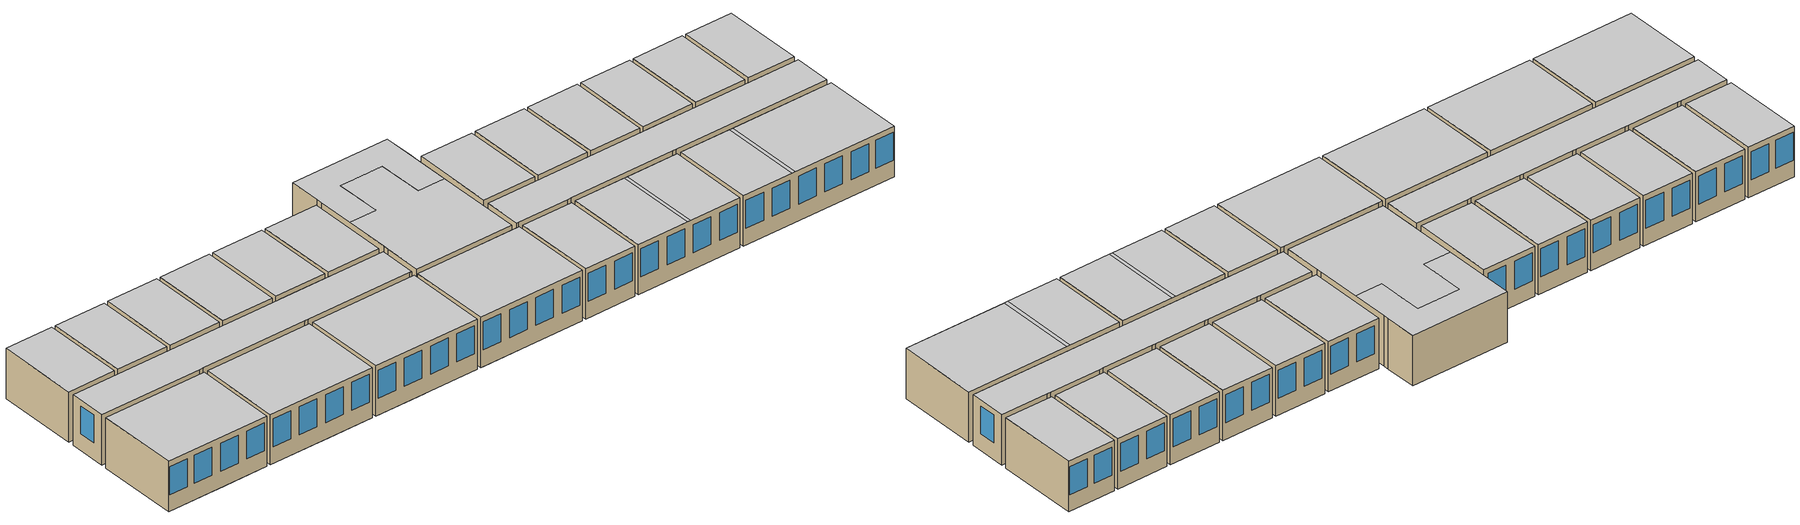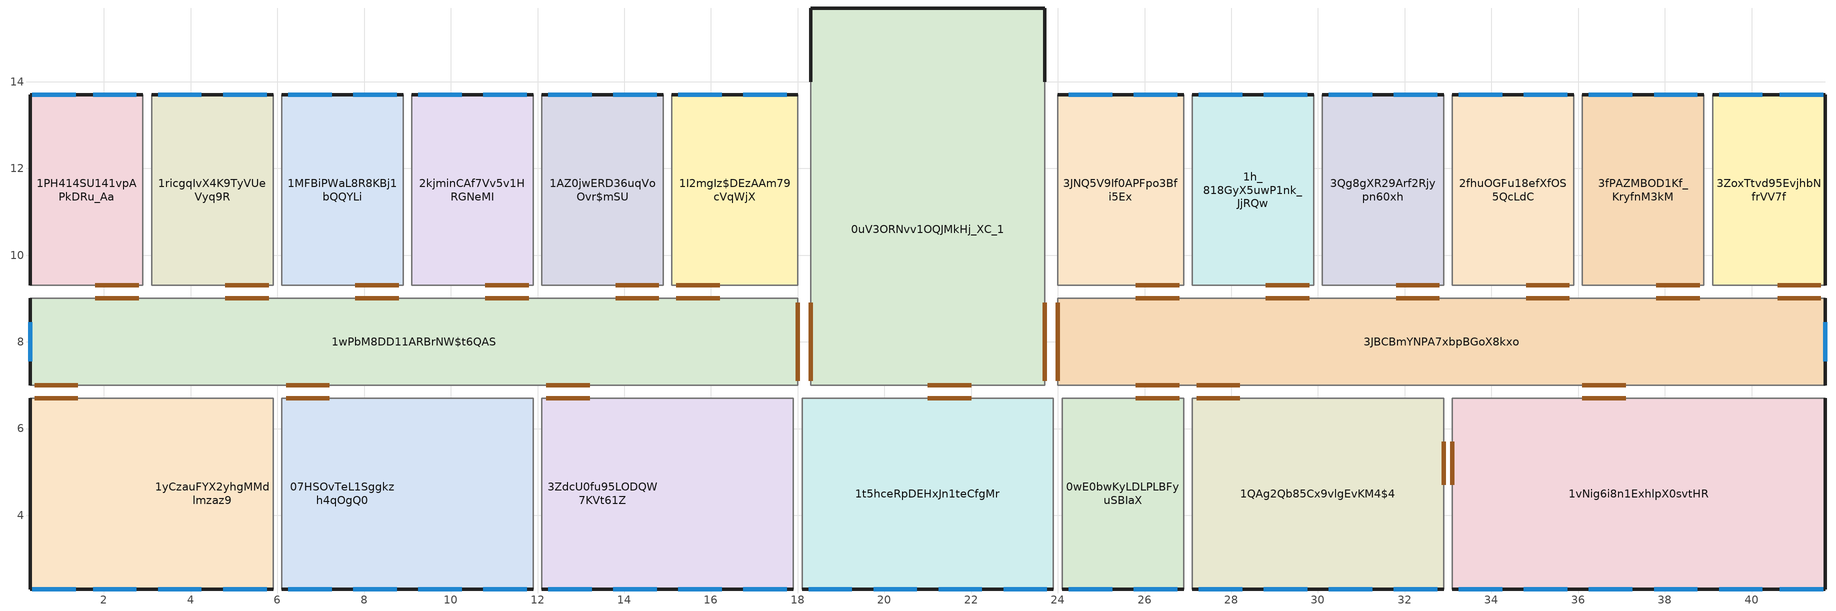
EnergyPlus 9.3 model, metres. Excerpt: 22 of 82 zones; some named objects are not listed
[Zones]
1yCzauFYX2yhgMMdlmzaz9
 floor to 2$ShtOrYz0XPTGA1H8rO5z (BS Interior Floor): 2.9,6.7 2.9,2.3 0.3,2.3 0.3,6.7 z3
 floor adiabatic (BS Interior Floor): 3.1,6.7 3.1,2.3 2.9,2.3 2.9,6.7 z3
 floor to 09WsbmJJv6TgaWqeocPstf (BS Interior Floor): 5.9,6.7 5.9,2.3 3.1,2.3 3.1,6.7 z3
 wall outside (BS Exterior Wall): 0.3,6.7 0.3,2.3 5.9,2.3 z3:5.7
 wall to 07HSOvTeL1Sggkzh4qOgQ0 (BS Interior Wall): 5.9,2.3 5.9,6.7 z3:5.7
 wall to 1wPbM8DD11ARBrNW$t6QAS (BS Interior Wall): 5.9,6.7 0.3,6.7 z3:5.7
 window (BS Exterior Window): 0.35,2.3 1.35,2.3 / 1.75,2.3 2.75,2.3 / 3.25,2.3 4.25,2.3 / 4.75,2.3 5.75,2.3 z3.9:5.4
 door inside (BS Door): 1.4,6.7 0.4,6.7 z3:5.1
 ceiling to 3SilIt6cbFwv1YiQQHAlFE (BS Ceiling): 5.9,2.3 5.9,6.7 0.3,6.7 0.3,2.3 z5.7
1wPbM8DD11ARBrNW$t6QAS
 floor to 26YnHL8MX1E9g1t5f9XqW_ (BS Interior Floor): 18,9 18,7 0.3,7 0.3,9 z3
 wall outside (BS Exterior Wall): 0.3,9 0.3,7 z3:5.7
 wall adiabatic (BS Interior Wall): 17.9,7 18,7 / 11.9,7 12.1,7 / 5.9,7 6.1,7 / 3.1,9 2.9,9 / 6.1,9 5.9,9 / 9.1,9 8.9,9 / 12.1,9 11.9,9 / 15.1,9 14.9,9 z3:5.7
 wall to 3ZdcU0fu95LODQW7KVt61Z (BS Interior Wall): 12.1,7 17.9,7 z3:5.7
 wall to 07HSOvTeL1Sggkzh4qOgQ0 (BS Interior Wall): 6.1,7 11.9,7 z3:5.7
 wall to 0uV3ORNvv1OQJMkHj_XC_1 (BS Interior Wall): 18,7 18,9 z3:5.7
 wall to 1PH414SU141vpAPkDRu_Aa (BS Interior Wall): 2.9,9 0.3,9 z3:5.7
 wall to 1ricgqIvX4K9TyVUeVyq9R (BS Interior Wall): 5.9,9 3.1,9 z3:5.7
 wall to 1MFBiPWaL8R8KBj1bQQYLi (BS Interior Wall): 8.9,9 6.1,9 z3:5.7
 wall to 2kjminCAf7Vv5v1HRGNeMI (BS Interior Wall): 11.9,9 9.1,9 z3:5.7
 wall to 1AZ0jwERD36uqVoOvr$mSU (BS Interior Wall): 14.9,9 12.1,9 z3:5.7
 wall to 1I2mgIz$DEzAAm79cVqWjX (BS Interior Wall): 18,9 15.1,9 z3:5.7
 window (BS Exterior Window): 0.3,8.45 0.3,7.55 z3.9:5.4
 door inside (BS Door): 2.8,9 1.8,9 / 11.8,9 10.8,9 / 8.8,9 7.8,9 / 5.8,9 4.8,9 / 14.8,9 13.8,9 / 16.2,9 15.2,9 / 12.2,7 13.2,7 / 6.2,7 7.2,7 / 0.4,7 1.4,7 / 18,7.1 18,8.9 z3:5.1
 ceiling to 2IC4FluFT2X9uPjtvP98su (BS Ceiling): 18,7 18,9 0.3,9 0.3,7 z5.7
07HSOvTeL1Sggkzh4qOgQ0
 floor to 09WsbmJJv6TgaWqeocPstf (BS Interior Floor): 8.9,6.7 8.9,2.3 6.1,2.3 6.1,6.7 z3
 floor adiabatic (BS Interior Floor): 9.1,6.7 9.1,2.3 8.9,2.3 8.9,6.7 z3
 floor to 3UMvCGGJzBQvwT9cleEubf (BS Interior Floor): 11.9,6.7 11.9,2.3 9.1,2.3 9.1,6.7 z3
 wall outside (BS Exterior Wall): 6.1,2.3 11.9,2.3 z3:5.7
 wall to 3ZdcU0fu95LODQW7KVt61Z (BS Interior Wall): 11.9,2.3 11.9,6.7 z3:5.7
 window (BS Exterior Window): 6.25,2.3 7.25,2.3 / 7.75,2.3 8.75,2.3 / 9.25,2.3 10.25,2.3 / 10.75,2.3 11.75,2.3 z3.9:5.4
 door inside (BS Door): 7.2,6.7 6.2,6.7 z3:5.1
 ceiling to 1IoqFgKdX51QguHRmQ8qxt (BS Ceiling): 11.9,2.3 11.9,6.7 6.1,6.7 6.1,2.3 z5.7
1PH414SU141vpAPkDRu_Aa
 floor to 24G0B2UenAqgakIuZtbaoK (BS Interior Floor): 2.9,13.7 2.9,9.3 0.3,9.3 0.3,13.7 z3
 wall outside (BS Exterior Wall): 2.9,13.7 0.3,13.7 0.3,9.3 z3:5.7
 wall to 1ricgqIvX4K9TyVUeVyq9R (BS Interior Wall): 2.9,9.3 2.9,13.7 z3:5.7
 window (BS Exterior Window): 1.35,13.7 0.35,13.7 / 2.75,13.7 1.75,13.7 z3.9:5.4
 door inside (BS Door): 1.8,9.3 2.8,9.3 z3:5.1
 ceiling to 2FhzDa8ATEcgr10Unv9afb (BS Ceiling): 2.9,9.3 2.9,13.7 0.3,13.7 0.3,9.3 z5.7
3ZdcU0fu95LODQW7KVt61Z
 floor to 1gYSpsiMz07v0rntM8bwQn (BS Interior Floor): 17.9,6.7 17.9,2.3 15.1,2.3 15.1,6.7 z3
 floor adiabatic (BS Interior Floor): 15.1,6.7 15.1,2.3 14.9,2.3 14.9,6.7 z3
 floor to 3UMvCGGJzBQvwT9cleEubf (BS Interior Floor): 14.9,6.7 14.9,2.3 12.1,2.3 12.1,6.7 z3
 wall outside (BS Exterior Wall): 12.1,2.3 17.9,2.3 z3:5.7
 wall to 1t5hceRpDEHxJn1teCfgMr (BS Interior Wall): 17.9,2.3 17.9,6.7 z3:5.7
 window (BS Exterior Window): 12.25,2.3 13.25,2.3 / 13.75,2.3 14.75,2.3 / 15.25,2.3 16.25,2.3 / 16.75,2.3 17.75,2.3 z3.9:5.4
 door inside (BS Door): 13.2,6.7 12.2,6.7 z3:5.1
 ceiling to 1Yw4xiDh55iAkB2P7t$9Xy (BS Ceiling): 17.9,2.3 17.9,6.7 12.1,6.7 12.1,2.3 z5.7
1I2mgIz$DEzAAm79cVqWjX
 floor to 3y8q8HIInEbPJU0A6f2a_u (BS Interior Floor): 18,13.7 18,9.3 15.1,9.3 15.1,13.7 z3
 wall outside (BS Exterior Wall): 18,13.7 15.1,13.7 z3:5.7
 wall to 1AZ0jwERD36uqVoOvr$mSU (BS Interior Wall): 15.1,13.7 15.1,9.3 z3:5.7
 wall to 0uV3ORNvv1OQJMkHj_XC_1 (BS Interior Wall): 18,9.3 18,13.7 z3:5.7
 window (BS Exterior Window): 17.75,13.7 16.75,13.7 / 16.25,13.7 15.25,13.7 z3.9:5.4
 door inside (BS Door): 15.2,9.3 16.2,9.3 z3:5.1
 ceiling to 1cBJp3OVT1CAgwPs6fZYFF (BS Ceiling): 18,9.3 18,13.7 15.1,13.7 15.1,9.3 z5.7
1t5hceRpDEHxJn1teCfgMr
 floor adiabatic (BS Interior Floor): 18.3,6.7 18.3,2.3 18.1,2.3 18.1,6.7 z3; 23.9,6.7 23.9,2.3 23.7,2.3 23.7,6.7 z3
 floor to 17EsaK5fzDkRX6$zLq3X7d (BS Interior Floor): 23.7,6.7 23.7,2.3 18.3,2.3 18.3,6.7 z3
 wall outside (BS Exterior Wall): 18.1,2.3 23.9,2.3 z3:5.7
 wall to 0wE0bwKyLDLPLBFyuSBIaX (BS Interior Wall): 23.9,2.3 23.9,6.7 z3:5.7
 wall adiabatic (BS Interior Wall): 18.3,6.7 18.1,6.7 / 23.9,6.7 23.7,6.7 z3:5.7
 wall to 0uV3ORNvv1OQJMkHj_XC_1 (BS Interior Wall): 23.7,6.7 18.3,6.7 z3:5.7
 window (BS Exterior Window): 22.75,2.3 23.75,2.3 / 21.25,2.3 22.25,2.3 / 19.75,2.3 20.75,2.3 / 18.25,2.3 19.25,2.3 z3.9:5.4
 door inside (BS Door): 22,6.7 21,6.7 z3:5.1
 ceiling to 0nsxZyCxvDQwW_a_71hTk3 (BS Ceiling): 23.9,2.3 23.9,6.7 18.1,6.7 18.1,2.3 z5.7
1ricgqIvX4K9TyVUeVyq9R
 floor to 24G0B2UenAqgakIuZtbaoK (BS Interior Floor): 5.9,13.7 5.9,9.3 3.1,9.3 3.1,13.7 z3
 wall outside (BS Exterior Wall): 5.9,13.7 3.1,13.7 z3:5.7
 wall to 1MFBiPWaL8R8KBj1bQQYLi (BS Interior Wall): 5.9,9.3 5.9,13.7 z3:5.7
 window (BS Exterior Window): 5.75,13.7 4.75,13.7 / 4.25,13.7 3.25,13.7 z3.9:5.4
 door inside (BS Door): 4.8,9.3 5.8,9.3 z3:5.1
 ceiling to 31UkFzitLEHOSnwtWS5CFb (BS Ceiling): 5.9,9.3 5.9,13.7 3.1,13.7 3.1,9.3 z5.7
3JBCBmYNPA7xbpBGoX8kxo
 floor to 1Z$w3$N_13YffCqXVBoBCa (BS Interior Floor): 41.7,9 41.7,7 24,7 24,9 z3
 wall outside (BS Exterior Wall): 41.7,7 41.7,9 z3:5.7
 wall to 1vNig6i8n1ExhlpX0svtHR (BS Interior Wall): 33.1,7 41.7,7 z3:5.7
 wall adiabatic (BS Interior Wall): 32.9,7 33.1,7 / 26.9,7 27.1,7 / 24,7 24.1,7 / 27.1,9 26.9,9 / 30.1,9 29.9,9 / 33.1,9 32.9,9 / 36.1,9 35.9,9 / 39.1,9 38.9,9 z3:5.7
 wall to 1QAg2Qb85Cx9vlgEvKM4$4 (BS Interior Wall): 27.1,7 32.9,7 z3:5.7
 wall to 0wE0bwKyLDLPLBFyuSBIaX (BS Interior Wall): 24.1,7 26.9,7 z3:5.7
 wall to 3JNQ5V9If0APFpo3Bfi5Ex (BS Interior Wall): 26.9,9 24,9 z3:5.7
 wall to 1h_818GyX5uwP1nk_JjRQw (BS Interior Wall): 29.9,9 27.1,9 z3:5.7
 wall to 3Qg8gXR29Arf2Rjypn60xh (BS Interior Wall): 32.9,9 30.1,9 z3:5.7
 wall to 2fhuOGFu18efXfOS5QcLdC (BS Interior Wall): 35.9,9 33.1,9 z3:5.7
 wall to 3fPAZMBOD1Kf_KryfnM3kM (BS Interior Wall): 38.9,9 36.1,9 z3:5.7
 wall to 3ZoxTtvd95EvjhbNfrVV7f (BS Interior Wall): 41.7,9 39.1,9 z3:5.7
 wall to 0uV3ORNvv1OQJMkHj_XC_1 (BS Interior Wall): 24,9 24,7 z3:5.7
 window (BS Exterior Window): 41.7,7.55 41.7,8.45 z3.9:5.4
 door inside (BS Door): 25.8,7 26.8,7 / 36.1,7 37.1,7 / 27.2,7 28.2,7 / 26.8,9 25.8,9 / 29.8,9 28.8,9 / 32.8,9 31.8,9 / 35.8,9 34.8,9 / 38.8,9 37.8,9 / 41.6,9 40.6,9 / 24,8.9 24,7.1 z3:5.1
 ceiling to 1RgSxOpiv9DwlDna8KfIOL (BS Ceiling): 41.7,7 41.7,9 24,9 24,7 z5.7
1AZ0jwERD36uqVoOvr$mSU
 floor to 3H_ATePCb6Lw5KagDN$ms5 (BS Interior Floor): 14.9,13.7 14.9,9.3 12.1,9.3 12.1,13.7 z3
 wall outside (BS Exterior Wall): 14.9,13.7 12.1,13.7 z3:5.7
 wall to 2kjminCAf7Vv5v1HRGNeMI (BS Interior Wall): 12.1,13.7 12.1,9.3 z3:5.7
 window (BS Exterior Window): 14.75,13.7 13.75,13.7 / 13.25,13.7 12.25,13.7 z3.9:5.4
 door inside (BS Door): 13.8,9.3 14.8,9.3 z3:5.1
 ceiling to 09vtsLytP16xC9t4NbLTSh (BS Ceiling): 14.9,9.3 14.9,13.7 12.1,13.7 12.1,9.3 z5.7
3JNQ5V9If0APFpo3Bfi5Ex
 floor to 0RMroonC1AXh6EjqN_8CcK (BS Interior Floor): 26.9,13.7 26.9,9.3 24,9.3 24,13.7 z3
 wall outside (BS Exterior Wall): 26.9,13.7 24,13.7 z3:5.7
 wall to 1h_818GyX5uwP1nk_JjRQw (BS Interior Wall): 26.9,9.3 26.9,13.7 z3:5.7
 wall to 0uV3ORNvv1OQJMkHj_XC_1 (BS Interior Wall): 24,13.7 24,9.3 z3:5.7
 window (BS Exterior Window): 25.25,13.7 24.25,13.7 / 26.75,13.7 25.75,13.7 z3.9:5.4
 door inside (BS Door): 25.8,9.3 26.8,9.3 z3:5.1
 ceiling to 2v8K5vPMzBg8Li7t7RFZCB (BS Ceiling): 26.9,9.3 26.9,13.7 24,13.7 24,9.3 z5.7
0wE0bwKyLDLPLBFyuSBIaX
 floor to 28YU0QXArFLOXLb8tv7Zx0 (BS Interior Floor): 26.9,6.7 26.9,2.3 24.1,2.3 24.1,6.7 z3
 wall outside (BS Exterior Wall): 24.1,2.3 26.9,2.3 z3:5.7
 wall to 1QAg2Qb85Cx9vlgEvKM4$4 (BS Interior Wall): 26.9,2.3 26.9,6.7 z3:5.7
 window (BS Exterior Window): 25.75,2.3 26.75,2.3 / 24.25,2.3 25.25,2.3 z3.9:5.4
 door inside (BS Door): 26.8,6.7 25.8,6.7 z3:5.1
 ceiling to 00BYmvZ0fFMwGbq0zUqECu (BS Ceiling): 26.9,2.3 26.9,6.7 24.1,6.7 24.1,2.3 z5.7
1MFBiPWaL8R8KBj1bQQYLi
 floor to 3H_ATePCb6Lw5KagDN$ms5 (BS Interior Floor): 8.9,13.7 8.9,9.3 6.1,9.3 6.1,13.7 z3
 wall outside (BS Exterior Wall): 8.9,13.7 6.1,13.7 z3:5.7
 wall to 2kjminCAf7Vv5v1HRGNeMI (BS Interior Wall): 8.9,9.3 8.9,13.7 z3:5.7
 window (BS Exterior Window): 8.75,13.7 7.75,13.7 / 7.25,13.7 6.25,13.7 z3.9:5.4
 door inside (BS Door): 7.8,9.3 8.8,9.3 z3:5.1
 ceiling to 0oUSjcGlDCzO$T8tJeOv_A (BS Ceiling): 8.9,9.3 8.9,13.7 6.1,13.7 6.1,9.3 z5.7
1vNig6i8n1ExhlpX0svtHR
 floor to 2CAVIuJW50sAVRxm59_x_k (BS Interior Floor): 41.7,6.7 41.7,2.3 33.1,2.3 33.1,6.7 z3
 wall outside (BS Exterior Wall): 33.1,2.3 41.7,2.3 41.7,6.7 z3:5.7
 wall to 1QAg2Qb85Cx9vlgEvKM4$4 (BS Interior Wall): 33.1,6.7 33.1,2.3 z3:5.7
 window (BS Exterior Window): 37.75,2.3 38.75,2.3 / 39.25,2.3 40.25,2.3 / 36.25,2.3 37.25,2.3 / 33.25,2.3 34.25,2.3 / 34.75,2.3 35.75,2.3 / 40.65,2.3 41.65,2.3 z3.9:5.4
 door inside (BS Door): 37.1,6.7 36.1,6.7 / 33.1,5.7 33.1,4.7 z3:5.1
 ceiling to 3TMpC4Znj0YebtA_JuyxWr (BS Ceiling): 41.7,2.3 41.7,6.7 36.1,6.7 36.1,2.3 z5.7
 ceiling adiabatic (BS Ceiling): 36.1,2.3 36.1,6.7 35.9,6.7 35.9,2.3 z5.7
 ceiling to 2MEwNANUbC1hd_jr34igr2 (BS Ceiling): 35.9,2.3 35.9,6.7 33.1,6.7 33.1,2.3 z5.7
2kjminCAf7Vv5v1HRGNeMI
 floor to 3H_ATePCb6Lw5KagDN$ms5 (BS Interior Floor): 11.9,13.7 11.9,9.3 9.1,9.3 9.1,13.7 z3
 wall outside (BS Exterior Wall): 11.9,13.7 9.1,13.7 z3:5.7
 window (BS Exterior Window): 11.75,13.7 10.75,13.7 / 10.25,13.7 9.25,13.7 z3.9:5.4
 door inside (BS Door): 10.8,9.3 11.8,9.3 z3:5.1
 ceiling to 3iZzNHH7vB_9vXlEeDgnMY (BS Ceiling): 11.9,9.3 11.9,13.7 9.1,13.7 9.1,9.3 z5.7
3ZoxTtvd95EvjhbNfrVV7f
 floor to 1g$qQkJorD8hLW$BOvtPdP (BS Interior Floor): 41.7,13.7 41.7,9.3 39.1,9.3 39.1,13.7 z3
 wall outside (BS Exterior Wall): 41.7,9.3 41.7,13.7 39.1,13.7 z3:5.7
 wall to 3fPAZMBOD1Kf_KryfnM3kM (BS Interior Wall): 39.1,13.7 39.1,9.3 z3:5.7
 window (BS Exterior Window): 41.65,13.7 40.65,13.7 / 40.25,13.7 39.25,13.7 z3.9:5.4
 door inside (BS Door): 40.6,9.3 41.6,9.3 z3:5.1
 ceiling to 2Ru1QSmPH65gk5_tYabj6F (BS Ceiling): 41.7,9.3 41.7,13.7 39.1,13.7 39.1,9.3 z5.7
1h_818GyX5uwP1nk_JjRQw
 floor to 2xvthi2mz9x9VnWZ9nWk7J (BS Interior Floor): 29.9,13.7 29.9,9.3 27.1,9.3 27.1,13.7 z3
 wall outside (BS Exterior Wall): 29.9,13.7 27.1,13.7 z3:5.7
 wall to 3Qg8gXR29Arf2Rjypn60xh (BS Interior Wall): 29.9,9.3 29.9,13.7 z3:5.7
 window (BS Exterior Window): 29.75,13.7 28.75,13.7 / 28.25,13.7 27.25,13.7 z3.9:5.4
 door inside (BS Door): 28.8,9.3 29.8,9.3 z3:5.1
 ceiling to 3_7vgqF8v2me0v4iHB9hy$ (BS Ceiling): 29.9,9.3 29.9,13.7 27.1,13.7 27.1,9.3 z5.7
1QAg2Qb85Cx9vlgEvKM4$4
 floor to 28YU0QXArFLOXLb8tv7Zx0 (BS Interior Floor): 32.9,6.7 32.9,2.3 27.1,2.3 27.1,6.7 z3
 wall outside (BS Exterior Wall): 27.1,2.3 32.9,2.3 z3:5.7
 window (BS Exterior Window): 31.75,2.3 32.75,2.3 / 30.25,2.3 31.25,2.3 / 28.75,2.3 29.75,2.3 / 27.25,2.3 28.25,2.3 z3.9:5.4
 door inside (BS Door): 28.2,6.7 27.2,6.7 / 32.9,4.7 32.9,5.7 z3:5.1
 ceiling to 00BYmvZ0fFMwGbq0zUqECu (BS Ceiling): 29.9,2.3 29.9,6.7 27.1,6.7 27.1,2.3 z5.7
 ceiling to 2MEwNANUbC1hd_jr34igr2 (BS Ceiling): 32.9,2.3 32.9,6.7 30.1,6.7 30.1,2.3 z5.7
 ceiling adiabatic (BS Ceiling): 30.1,2.3 30.1,6.7 29.9,6.7 29.9,2.3 z5.7
3fPAZMBOD1Kf_KryfnM3kM
 floor to 2rE_9EFvr8t85Oy6rBf8K2 (BS Interior Floor): 38.9,13.7 38.9,9.3 36.1,9.3 36.1,13.7 z3
 wall outside (BS Exterior Wall): 38.9,13.7 36.1,13.7 z3:5.7
 wall to 2fhuOGFu18efXfOS5QcLdC (BS Interior Wall): 36.1,13.7 36.1,9.3 z3:5.7
 window (BS Exterior Window): 38.75,13.7 37.75,13.7 / 37.25,13.7 36.25,13.7 z3.9:5.4
 door inside (BS Door): 37.8,9.3 38.8,9.3 z3:5.1
 ceiling to 1Wy5chQTjBBwNjGbHyXCb3 (BS Ceiling): 38.9,9.3 38.9,13.7 36.1,13.7 36.1,9.3 z5.7
3Qg8gXR29Arf2Rjypn60xh
 floor to 0Tf7hcnY5AgeE6TFtWapUN (BS Interior Floor): 32.9,13.7 32.9,9.3 30.1,9.3 30.1,13.7 z3
 wall outside (BS Exterior Wall): 32.9,13.7 30.1,13.7 z3:5.7
 wall to 2fhuOGFu18efXfOS5QcLdC (BS Interior Wall): 32.9,9.3 32.9,13.7 z3:5.7
 window (BS Exterior Window): 32.75,13.7 31.75,13.7 / 31.25,13.7 30.25,13.7 z3.9:5.4
 door inside (BS Door): 31.8,9.3 32.8,9.3 z3:5.1
 ceiling to 09$$Tp7U517QHveCu0pqL_ (BS Ceiling): 32.9,9.3 32.9,13.7 30.1,13.7 30.1,9.3 z5.7
2fhuOGFu18efXfOS5QcLdC
 floor to 1ciEMdK194$PcnrAv_YvfJ (BS Interior Floor): 35.9,13.7 35.9,9.3 33.1,9.3 33.1,13.7 z3
 wall outside (BS Exterior Wall): 35.9,13.7 33.1,13.7 z3:5.7
 window (BS Exterior Window): 35.75,13.7 34.75,13.7 / 34.25,13.7 33.25,13.7 z3.9:5.4
 door inside (BS Door): 34.8,9.3 35.8,9.3 z3:5.1
 ceiling to 1craLyprr1N9Cc1kVAL1vx (BS Ceiling): 35.9,9.3 35.9,13.7 33.1,13.7 33.1,9.3 z5.7
0uV3ORNvv1OQJMkHj_XC_1
 floor to 17EsaK5fzDkRX6$zLq3X7d (Air Wall): 23.7,15.7 23.7,11.7 22.2,11.7 22.2,14.2 19.8,14.2 19.8,11.7 18.3,11.7 18.3,15.7 z3
 floor to 17EsaK5fzDkRX6$zLq3X7d (BS Interior Floor): 22.2,14.2 22.2,11.7 23.7,11.7 23.7,7 18.3,7 18.3,11.7 19.8,11.7 19.8,14.2 z3
 wall outside (BS Exterior Wall): 23.7,14 23.7,15.7 18.3,15.7 18.3,14 z3:5.7
 wall adiabatic (BS Interior Wall): 18.3,14 18.3,13.7 / 23.7,13.7 23.7,14 / 18.3,9.3 18.3,9 / 23.7,9 23.7,9.3 z3:5.7
 door inside (BS Door): 21,7 22,7 / 18.3,8.9 18.3,7.1 / 23.7,7.1 23.7,8.9 z3:5.1
 ceiling to 3AQqcQ7HX10A26fA4AvBzu (Air Wall): 23.7,11.7 23.7,15.7 18.3,15.7 18.3,11.7 19.8,11.7 19.8,14.2 22.2,14.2 22.2,11.7 z5.7
 ceiling to 3AQqcQ7HX10A26fA4AvBzu (BS Ceiling): 23.7,7 23.7,11.7 22.2,11.7 22.2,14.2 19.8,14.2 19.8,11.7 18.3,11.7 18.3,7 z5.7
[Building]
None: North Axis=0; Terrain=Suburbs; Loads Convergence Tolerance Value=0.04; Temperature Convergence Tolerance Value=0.4; Solar Distribution=FullInteriorAndExterior; Maximum Number of Warmup Days=25; Minimum Number of Warmup Days=6
[Site:Location]
DENVER_STAPLETON_CO_USA_WMO_724690: Latitude=39.77; Longitude=-104.87; Time Zone=-7; Elevation=1611
[SizingPeriod:DesignDay] Day of Month=21; Humidity Condition Type=Wetbulb; Barometric Pressure=83411; Rain Indicator=No; Snow Indicator=No; Daylight Saving Time Indicator=No; Solar Model Indicator=ASHRAEClearSky
Name | Month | Day Type | Maximum DryBulb Temperature | Daily DryBulb Temperature Range | Wetbulb or DewPoint at Maximum DryBulb | Wind Speed | Wind Direction | Sky Clearness
DENVER_STAPLETON Ann Htg 99.6% Condns DB | 12 | WinterDesignDay | -20 | 0 | -20 | 2.3 | 180 | 0
DENVER_STAPLETON Ann Clg .4% Condns DB=>MWB | 7 | SummerDesignDay | 34.1 | 15.2 | 15.8 | 4 | 120 | 1
[MATERIAL] Roughness=MediumRough; Thermal Absorptance=0.9; Solar Absorptance=0.7; Visible Absorptance=0.7
Name | Thickness | Conductivity | Density | Specific Heat
hardwood | 0.04 | 0.13 | 650 | 1500
concrete_CEM_II_BS325R_wz05 | 0.175 | 2.1 | 2420 | 1000
EPS_040_15 | 0.07 | 0.04 | 15 | 1500
lime_plaster | 0.01 | 0.7 | 1600 | 850
vertical_core_brick_700 | 0.15 | 0.13 | 695 | 850
cement_floating_screed_2_bottom | 0.04 | 1.4 | 1990 | 1000
[WINDOWMATERIAL:SIMPLEGLAZINGSYSTEM]
Glas1995_2015AluoderStahlfensterWaermeschutzverglasungzweifach: UFactor=1.24754; Solar Heat Gain Coefficient=0.65; Visible Transmittance=0.8
[CONSTRUCTION]
BS Exterior Window: Glas1995_2015AluoderStahlfensterWaermeschutzverglasungzweifach
BS Door: hardwood
BS Exterior Wall: EPS_040_15, concrete_CEM_II_BS325R_wz05
BS Interior Wall: lime_plaster, vertical_core_brick_700, lime_plaster
BS Interior Floor: concrete_CEM_II_BS325R_wz05, EPS_040_15, cement_floating_screed_2_bottom
BS Ceiling: cement_floating_screed_2_bottom, EPS_040_15, concrete_CEM_II_BS325R_wz05
[CONSTRUCTION:AIRBOUNDARY]
Air Wall: GroupedZones, GroupedZones, SimpleMixing, 0.5
[ZONE] Type=1; Multiplier=1; Ceiling Height=autocalculate; Floor Area=autocalculate; Part of Total Floor Area=Yes
Name | Volume
1yCzauFYX2yhgMMdlmzaz9 | 66.528
1wPbM8DD11ARBrNW$t6QAS; 3JBCBmYNPA7xbpBGoX8kxo | 95.58
07HSOvTeL1Sggkzh4qOgQ0; 3ZdcU0fu95LODQW7KVt61Z; 1t5hceRpDEHxJn1teCfgMr; 1QAg2Qb85Cx9vlgEvKM4$4 | 68.904
1PH414SU141vpAPkDRu_Aa; 3ZoxTtvd95EvjhbNfrVV7f | 30.888
1I2mgIz$DEzAAm79cVqWjX; 3JNQ5V9If0APFpo3Bfi5Ex | 34.452
1ricgqIvX4K9TyVUeVyq9R; 1AZ0jwERD36uqVoOvr$mSU; 0wE0bwKyLDLPLBFyuSBIaX; 1MFBiPWaL8R8KBj1bQQYLi; 2kjminCAf7Vv5v1HRGNeMI; 1h_818GyX5uwP1nk_JjRQw; 3fPAZMBOD1Kf_KryfnM3kM; 3Qg8gXR29Arf2Rjypn60xh; 2fhuOGFu18efXfOS5QcLdC | 33.264
1vNig6i8n1ExhlpX0svtHR | 102.168
0uV3ORNvv1OQJMkHj_XC_1 | 126.846
[PEOPLE] Number of People Schedule=Schedule People Single office; Number of People Calculation Method=People/Area; People per Zone Floor Area=0.0714286; Fraction Radiant=0.5; Sensible Heat Fraction=autocalculate; Activity Level Schedule=Schedule Activity 70; Carbon Dioxide Generation Rate=3.82e-08; Enable ASHRAE 55 Comfort Warnings=No; Mean Radiant Temperature Calculation Type=ZoneAveraged; Clothing Insulation Calculation Method=ClothingInsulationSchedule
Name | Zone or ZoneList
1yCzauFYX2yhgMMdlmzaz9 | 1yCzauFYX2yhgMMdlmzaz9
1wPbM8DD11ARBrNW$t6QAS | 1wPbM8DD11ARBrNW$t6QAS
07HSOvTeL1Sggkzh4qOgQ0 | 07HSOvTeL1Sggkzh4qOgQ0
1PH414SU141vpAPkDRu_Aa | 1PH414SU141vpAPkDRu_Aa
3ZdcU0fu95LODQW7KVt61Z | 3ZdcU0fu95LODQW7KVt61Z
1I2mgIz$DEzAAm79cVqWjX | 1I2mgIz$DEzAAm79cVqWjX
1t5hceRpDEHxJn1teCfgMr | 1t5hceRpDEHxJn1teCfgMr
1ricgqIvX4K9TyVUeVyq9R | 1ricgqIvX4K9TyVUeVyq9R
3JBCBmYNPA7xbpBGoX8kxo | 3JBCBmYNPA7xbpBGoX8kxo
1AZ0jwERD36uqVoOvr$mSU | 1AZ0jwERD36uqVoOvr$mSU
3JNQ5V9If0APFpo3Bfi5Ex | 3JNQ5V9If0APFpo3Bfi5Ex
0wE0bwKyLDLPLBFyuSBIaX | 0wE0bwKyLDLPLBFyuSBIaX
1MFBiPWaL8R8KBj1bQQYLi | 1MFBiPWaL8R8KBj1bQQYLi
1vNig6i8n1ExhlpX0svtHR | 1vNig6i8n1ExhlpX0svtHR
2kjminCAf7Vv5v1HRGNeMI | 2kjminCAf7Vv5v1HRGNeMI
3ZoxTtvd95EvjhbNfrVV7f | 3ZoxTtvd95EvjhbNfrVV7f
1h_818GyX5uwP1nk_JjRQw | 1h_818GyX5uwP1nk_JjRQw
1QAg2Qb85Cx9vlgEvKM4$4 | 1QAg2Qb85Cx9vlgEvKM4$4
3fPAZMBOD1Kf_KryfnM3kM | 3fPAZMBOD1Kf_KryfnM3kM
3Qg8gXR29Arf2Rjypn60xh | 3Qg8gXR29Arf2Rjypn60xh
2fhuOGFu18efXfOS5QcLdC | 2fhuOGFu18efXfOS5QcLdC
0uV3ORNvv1OQJMkHj_XC_1 | 0uV3ORNvv1OQJMkHj_XC_1
[LIGHTS] Schedule=Schedule Lighting Single office; Design Level Calculation Method=Watts/Area; Watts per Zone Floor Area=15.9; Return Air Fraction=0; Fraction Radiant=0.42; Fraction Visible=0.18; Fraction Replaceable=1; EndUse Subcategory=General; Return Air Fraction Calculated from Plenum Temperature=No; Return Air Fraction Function of Plenum Temperature Coefficient 1=0; Return Air Fraction Function of Plenum Temperature Coefficient 2=0
Name | Zone or ZoneList
1yCzauFYX2yhgMMdlmzaz9 | 1yCzauFYX2yhgMMdlmzaz9
1wPbM8DD11ARBrNW$t6QAS | 1wPbM8DD11ARBrNW$t6QAS
07HSOvTeL1Sggkzh4qOgQ0 | 07HSOvTeL1Sggkzh4qOgQ0
1PH414SU141vpAPkDRu_Aa | 1PH414SU141vpAPkDRu_Aa
3ZdcU0fu95LODQW7KVt61Z | 3ZdcU0fu95LODQW7KVt61Z
1I2mgIz$DEzAAm79cVqWjX | 1I2mgIz$DEzAAm79cVqWjX
1t5hceRpDEHxJn1teCfgMr | 1t5hceRpDEHxJn1teCfgMr
1ricgqIvX4K9TyVUeVyq9R | 1ricgqIvX4K9TyVUeVyq9R
3JBCBmYNPA7xbpBGoX8kxo | 3JBCBmYNPA7xbpBGoX8kxo
1AZ0jwERD36uqVoOvr$mSU | 1AZ0jwERD36uqVoOvr$mSU
3JNQ5V9If0APFpo3Bfi5Ex | 3JNQ5V9If0APFpo3Bfi5Ex
0wE0bwKyLDLPLBFyuSBIaX | 0wE0bwKyLDLPLBFyuSBIaX
1MFBiPWaL8R8KBj1bQQYLi | 1MFBiPWaL8R8KBj1bQQYLi
1vNig6i8n1ExhlpX0svtHR | 1vNig6i8n1ExhlpX0svtHR
2kjminCAf7Vv5v1HRGNeMI | 2kjminCAf7Vv5v1HRGNeMI
3ZoxTtvd95EvjhbNfrVV7f | 3ZoxTtvd95EvjhbNfrVV7f
1h_818GyX5uwP1nk_JjRQw | 1h_818GyX5uwP1nk_JjRQw
1QAg2Qb85Cx9vlgEvKM4$4 | 1QAg2Qb85Cx9vlgEvKM4$4
3fPAZMBOD1Kf_KryfnM3kM | 3fPAZMBOD1Kf_KryfnM3kM
3Qg8gXR29Arf2Rjypn60xh | 3Qg8gXR29Arf2Rjypn60xh
2fhuOGFu18efXfOS5QcLdC | 2fhuOGFu18efXfOS5QcLdC
0uV3ORNvv1OQJMkHj_XC_1 | 0uV3ORNvv1OQJMkHj_XC_1
[ELECTRICEQUIPMENT] Schedule=Schedule Equipment Single office; Design Level Calculation Method=Watts/Area; Watts per Zone Floor Area=7; Fraction Latent=0; Fraction Radiant=0; Fraction Lost=0; EndUse Subcategory=General
Name | Zone or ZoneList
1yCzauFYX2yhgMMdlmzaz9 | 1yCzauFYX2yhgMMdlmzaz9
1wPbM8DD11ARBrNW$t6QAS | 1wPbM8DD11ARBrNW$t6QAS
07HSOvTeL1Sggkzh4qOgQ0 | 07HSOvTeL1Sggkzh4qOgQ0
1PH414SU141vpAPkDRu_Aa | 1PH414SU141vpAPkDRu_Aa
3ZdcU0fu95LODQW7KVt61Z | 3ZdcU0fu95LODQW7KVt61Z
1I2mgIz$DEzAAm79cVqWjX | 1I2mgIz$DEzAAm79cVqWjX
1t5hceRpDEHxJn1teCfgMr | 1t5hceRpDEHxJn1teCfgMr
1ricgqIvX4K9TyVUeVyq9R | 1ricgqIvX4K9TyVUeVyq9R
3JBCBmYNPA7xbpBGoX8kxo | 3JBCBmYNPA7xbpBGoX8kxo
1AZ0jwERD36uqVoOvr$mSU | 1AZ0jwERD36uqVoOvr$mSU
3JNQ5V9If0APFpo3Bfi5Ex | 3JNQ5V9If0APFpo3Bfi5Ex
0wE0bwKyLDLPLBFyuSBIaX | 0wE0bwKyLDLPLBFyuSBIaX
1MFBiPWaL8R8KBj1bQQYLi | 1MFBiPWaL8R8KBj1bQQYLi
1vNig6i8n1ExhlpX0svtHR | 1vNig6i8n1ExhlpX0svtHR
2kjminCAf7Vv5v1HRGNeMI | 2kjminCAf7Vv5v1HRGNeMI
3ZoxTtvd95EvjhbNfrVV7f | 3ZoxTtvd95EvjhbNfrVV7f
1h_818GyX5uwP1nk_JjRQw | 1h_818GyX5uwP1nk_JjRQw
1QAg2Qb85Cx9vlgEvKM4$4 | 1QAg2Qb85Cx9vlgEvKM4$4
3fPAZMBOD1Kf_KryfnM3kM | 3fPAZMBOD1Kf_KryfnM3kM
3Qg8gXR29Arf2Rjypn60xh | 3Qg8gXR29Arf2Rjypn60xh
2fhuOGFu18efXfOS5QcLdC | 2fhuOGFu18efXfOS5QcLdC
0uV3ORNvv1OQJMkHj_XC_1 | 0uV3ORNvv1OQJMkHj_XC_1
[ZONEINFILTRATION:DESIGNFLOWRATE] Schedule=Continuous; Design Flow Rate Calculation Method=AirChanges/Hour; Air Changes per Hour=0.2; Constant Term Coefficient=1; Temperature Term Coefficient=0; Velocity Term Coefficient=0; Velocity Squared Term Coefficient=0
Name | Zone or ZoneList
1yCzauFYX2yhgMMdlmzaz9 | 1yCzauFYX2yhgMMdlmzaz9
1wPbM8DD11ARBrNW$t6QAS | 1wPbM8DD11ARBrNW$t6QAS
07HSOvTeL1Sggkzh4qOgQ0 | 07HSOvTeL1Sggkzh4qOgQ0
1PH414SU141vpAPkDRu_Aa | 1PH414SU141vpAPkDRu_Aa
3ZdcU0fu95LODQW7KVt61Z | 3ZdcU0fu95LODQW7KVt61Z
1I2mgIz$DEzAAm79cVqWjX | 1I2mgIz$DEzAAm79cVqWjX
1t5hceRpDEHxJn1teCfgMr | 1t5hceRpDEHxJn1teCfgMr
1ricgqIvX4K9TyVUeVyq9R | 1ricgqIvX4K9TyVUeVyq9R
3JBCBmYNPA7xbpBGoX8kxo | 3JBCBmYNPA7xbpBGoX8kxo
1AZ0jwERD36uqVoOvr$mSU | 1AZ0jwERD36uqVoOvr$mSU
3JNQ5V9If0APFpo3Bfi5Ex | 3JNQ5V9If0APFpo3Bfi5Ex
0wE0bwKyLDLPLBFyuSBIaX | 0wE0bwKyLDLPLBFyuSBIaX
1MFBiPWaL8R8KBj1bQQYLi | 1MFBiPWaL8R8KBj1bQQYLi
1vNig6i8n1ExhlpX0svtHR | 1vNig6i8n1ExhlpX0svtHR
2kjminCAf7Vv5v1HRGNeMI | 2kjminCAf7Vv5v1HRGNeMI
3ZoxTtvd95EvjhbNfrVV7f | 3ZoxTtvd95EvjhbNfrVV7f
1h_818GyX5uwP1nk_JjRQw | 1h_818GyX5uwP1nk_JjRQw
1QAg2Qb85Cx9vlgEvKM4$4 | 1QAg2Qb85Cx9vlgEvKM4$4
3fPAZMBOD1Kf_KryfnM3kM | 3fPAZMBOD1Kf_KryfnM3kM
3Qg8gXR29Arf2Rjypn60xh | 3Qg8gXR29Arf2Rjypn60xh
2fhuOGFu18efXfOS5QcLdC | 2fhuOGFu18efXfOS5QcLdC
0uV3ORNvv1OQJMkHj_XC_1 | 0uV3ORNvv1OQJMkHj_XC_1
[HVACTEMPLATE:ZONE:IDEALLOADSAIRSYSTEM] Template Thermostat=STATS Single office; Maximum Heating Supply Air Temperature=50; Minimum Cooling Supply Air Temperature=13; Maximum Heating Supply Air Humidity Ratio=0.0156; Minimum Cooling Supply Air Humidity Ratio=0.0077; Heating Limit=NoLimit; Cooling Limit=NoLimit; Heating Availability Schedule=On; Cooling Availability Schedule=On; Dehumidification Control Type=ConstantSensibleHeatRatio; Cooling Sensible Heat Ratio=0.7; Dehumidification Setpoint=60; Humidification Control Type=None; Humidification Setpoint=30; Outdoor Air Method=None; Outdoor Air Flow Rate per Person=0.00944; Outdoor Air Flow Rate per Zone Floor Area=0; Outdoor Air Flow Rate per Zone=0; Demand Controlled Ventilation Type=None; Outdoor Air Economizer Type=NoEconomizer; Heat Recovery Type=None; Sensible Heat Recovery Effectiveness=0.7; Latent Heat Recovery Effectiveness=0.65
1yCzauFYX2yhgMMdlmzaz9; 1wPbM8DD11ARBrNW$t6QAS; 07HSOvTeL1Sggkzh4qOgQ0; 1PH414SU141vpAPkDRu_Aa; 3ZdcU0fu95LODQW7KVt61Z; 1I2mgIz$DEzAAm79cVqWjX; 1t5hceRpDEHxJn1teCfgMr; 1ricgqIvX4K9TyVUeVyq9R; 3JBCBmYNPA7xbpBGoX8kxo; 1AZ0jwERD36uqVoOvr$mSU; 3JNQ5V9If0APFpo3Bfi5Ex; 0wE0bwKyLDLPLBFyuSBIaX; 1MFBiPWaL8R8KBj1bQQYLi; 1vNig6i8n1ExhlpX0svtHR; 2kjminCAf7Vv5v1HRGNeMI; 3ZoxTtvd95EvjhbNfrVV7f; 1h_818GyX5uwP1nk_JjRQw; 1QAg2Qb85Cx9vlgEvKM4$4; 3fPAZMBOD1Kf_KryfnM3kM; 3Qg8gXR29Arf2Rjypn60xh; 2fhuOGFu18efXfOS5QcLdC; 0uV3ORNvv1OQJMkHj_XC_1
[SCHEDULE:DAY:HOURLY]
Schedule People Single office: 0, 0, 0, 0, 0, 0, 0, 0.2, 0.4, 0.6, 0.8, 0.8, 0.4, 0.6, 0.8, 0.8, 0.4, 0.2, 0, 0, 0, 0, 0, 0
Schedule Equipment Single office: 0.1, 0.1, 0.1, 0.1, 0.1, 0.1, 0.1, 0.2, 0.4, 0.6, 0.8, 0.8, 0.4, 0.6, 0.8, 0.8, 0.4, 0.2, 0.1, 0.1, 0.1, 0.1, 0.1, 0.1
Schedule Lighting Single office: 0, 0, 0, 0, 0, 0, 1, 1, 1, 1, 1, 1, 1, 1, 1, 1, 1, 1, 0, 0, 0, 0, 0, 0
[SCHEDULE:WEEK:COMPACT]
Schedule People Single office: AllDays, Schedule People Single office
Schedule Equipment Single office: AllDays, Schedule Equipment Single office
Schedule Lighting Single office: AllDays, Schedule Lighting Single office
[SCHEDULE:YEAR]
Schedule People Single office: Schedule People Single office, 1, 1, 12, 31
Schedule Equipment Single office: Schedule Equipment Single office, 1, 1, 12, 31
Schedule Lighting Single office: Schedule Lighting Single office, 1, 1, 12, 31
[Schedule:Compact]
Continuous; On: Through: 12/31, For: AllDays, Until: 24:00, 1
[SCHEDULE:COMPACT]
Schedule Activity 70: Through: 12/31, For: Alldays, Until: 24:00, 70
